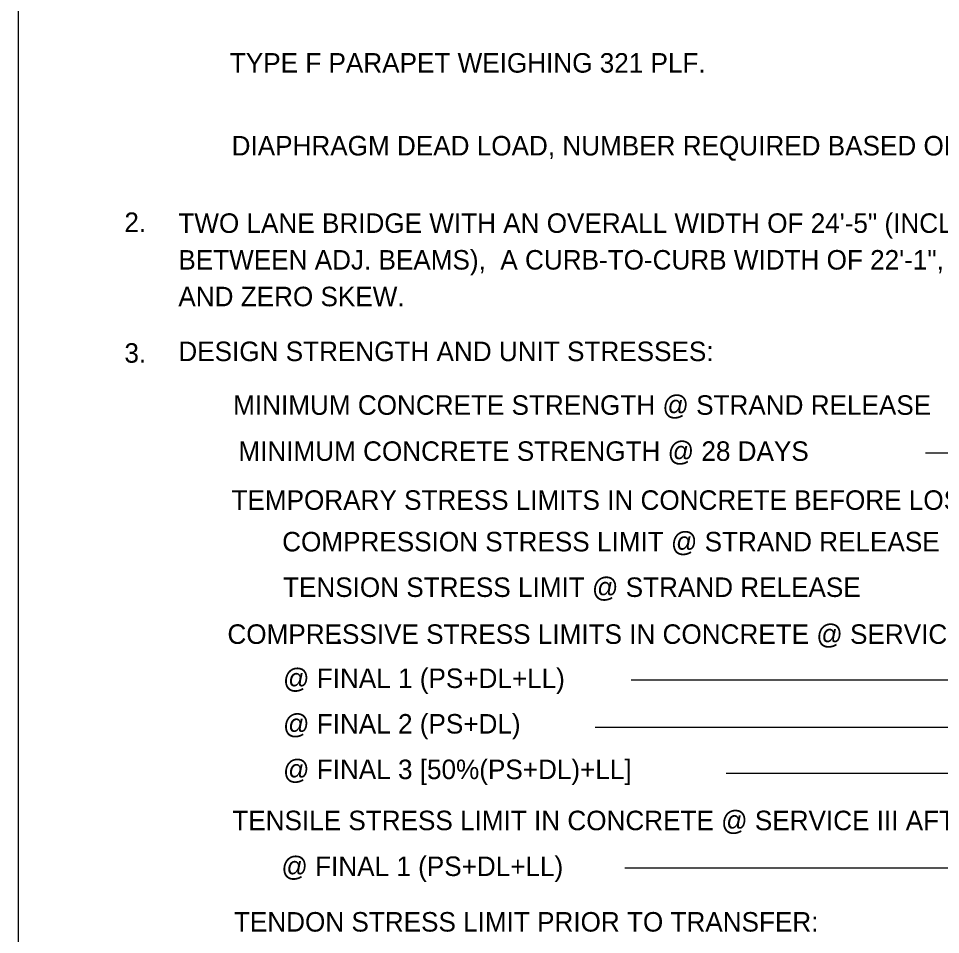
# Model space of a CAD drawing. Extents: x 762.3 to 790.4, y -1231.3 to -1213.2.
# Drawn here: x 763.554 to 767.983, y -1222.262 to -1217.861 of the extents above; entities that cross this region are included whole.
import ezdxf

# ---------------------------------------------------------------- set-up
doc = ezdxf.new("R2010")
doc.units = 0
doc.layers.add('Default', color=7, linetype='Continuous')

msp = doc.modelspace()

# ---------------------------------------------------------------- linework, layer by layer
at = {"layer": 'Default'}
for p, q in [((763.5542, -1230.9236), (763.5542, -1213.5986)), ((767.9109, -1219.9474), (770.4708, -1219.9474)), ((766.4975, -1221.0389), (770.4708, -1221.0389)), ((766.3247, -1221.2666), (770.4787, -1221.2666)), ((766.9529, -1221.4865), (770.4865, -1221.4865)), ((766.466, -1221.9419), (770.4708, -1221.9419))]:
    msp.add_line(p, q, dxfattribs=at)

# ---------------------------------------------------------------- texts
for s, height, p in [('TYPE F PARAPET WEIGHING 321 PLF.', 0.09375, (764.5697, -1218.1216)), ('DIAPHRAGM DEAD LOAD, NUMBER REQUIRED BASED ON 15\'-0" MAX. SPACING.', 0.09375, (764.5781, -1218.5195)), ('2.', 0.09375, (764.0632, -1218.887)), ('TWO LANE BRIDGE WITH AN OVERALL WIDTH OF 24\'-5" (INCL.3/4" GAP', 0.09375, (764.3223, -1218.8914)), ('BETWEEN ADJ. BEAMS),  A CURB-TO-CURB WIDTH OF 22\'-1", TRANSVERSE POST-TENSIONING, ', 0.09375, (764.3223, -1219.0677)), ('AND ZERO SKEW.', 0.09375, (764.3223, -1219.2439)), ('3.', 0.09375, (764.0632, -1219.5152)), ('DESIGN STRENGTH AND UNIT STRESSES:', 0.09375, (764.3223, -1219.5074)), ('MINIMUM CONCRETE STRENGTH @ STRAND RELEASE', 0.09375, (764.5854, -1219.7654)), ('MINIMUM CONCRETE STRENGTH @ 28 DAYS', 0.09375, (764.6106, -1219.9867)), ('TEMPORARY STRESS LIMITS IN CONCRETE BEFORE LOSSES:', 0.09375, (764.5775, -1220.2219)), ('COMPRESSION STRESS LIMIT @ STRAND RELEASE', 0.09375, (764.8209, -1220.4216)), ('TENSION STRESS LIMIT @ STRAND RELEASE', 0.09375, (764.8249, -1220.6404)), ('COMPRESSIVE STRESS LIMITS IN CONCRETE @ SERVICE I AFTER LOSSES:', 0.09375, (764.5579, -1220.8658)), ('.', 0.0938, (765.0762, -1220.8591)), ('@ FINAL 1 (PS+DL+LL)', 0.09375, (764.8249, -1221.0779)), ('@ FINAL 2 (PS+DL)', 0.09375, (764.8249, -1221.2967)), ('@ FINAL 3 [50%(PS+DL)+LL]', 0.09375, (764.8249, -1221.5155)), ('TENSILE STRESS LIMIT IN CONCRETE @ SERVICE III AFTER LOSSES:', 0.09375, (764.5814, -1221.761)), ('@ FINAL 1 (PS+DL+LL)', 0.09375, (764.817, -1221.981)), ('TENDON STRESS LIMIT PRIOR TO TRANSFER:', 0.09375, (764.5893, -1222.248))]:
    msp.add_text(s, height=height, dxfattribs=at).set_placement(p)

doc.saveas('drawing.dxf')
